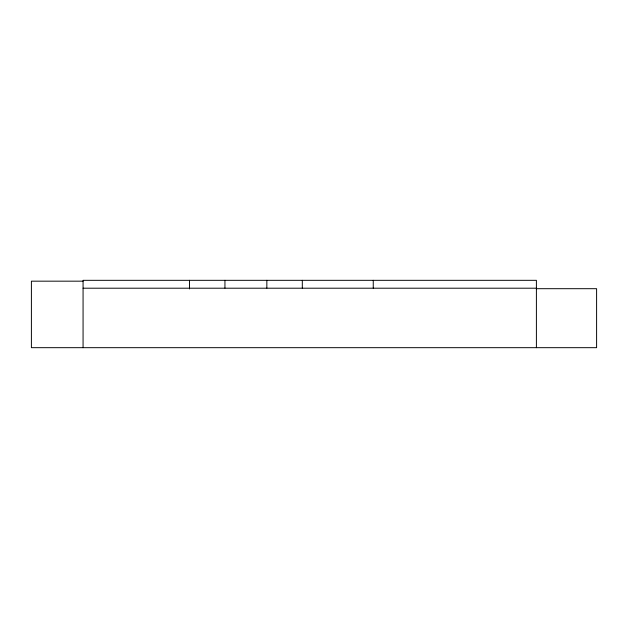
<?xml version="1.0" encoding="UTF-8"?>
<svg xmlns="http://www.w3.org/2000/svg" width="628" height="628" viewBox="0 0 628 628"><rect width="100%" height="100%" fill="white"/><g stroke="black" fill="none" stroke-linecap="round" stroke-linejoin="round"><path stroke-width="0.94" d="M83.069 281.171L31.4 281.171L31.4 347.676L596.6 347.676L596.6 288.692L536.398 288.692M83.069 288.205L536.398 288.205M536.398 347.676L536.398 280.324L83.069 280.324L83.069 347.676M373.252 280.324L373.252 288.103M302.311 280.324L302.311 288.103M266.845 280.324L266.845 288.087M224.942 280.324L224.942 288.087M189.475 280.324L189.475 288.966"/></g></svg>
